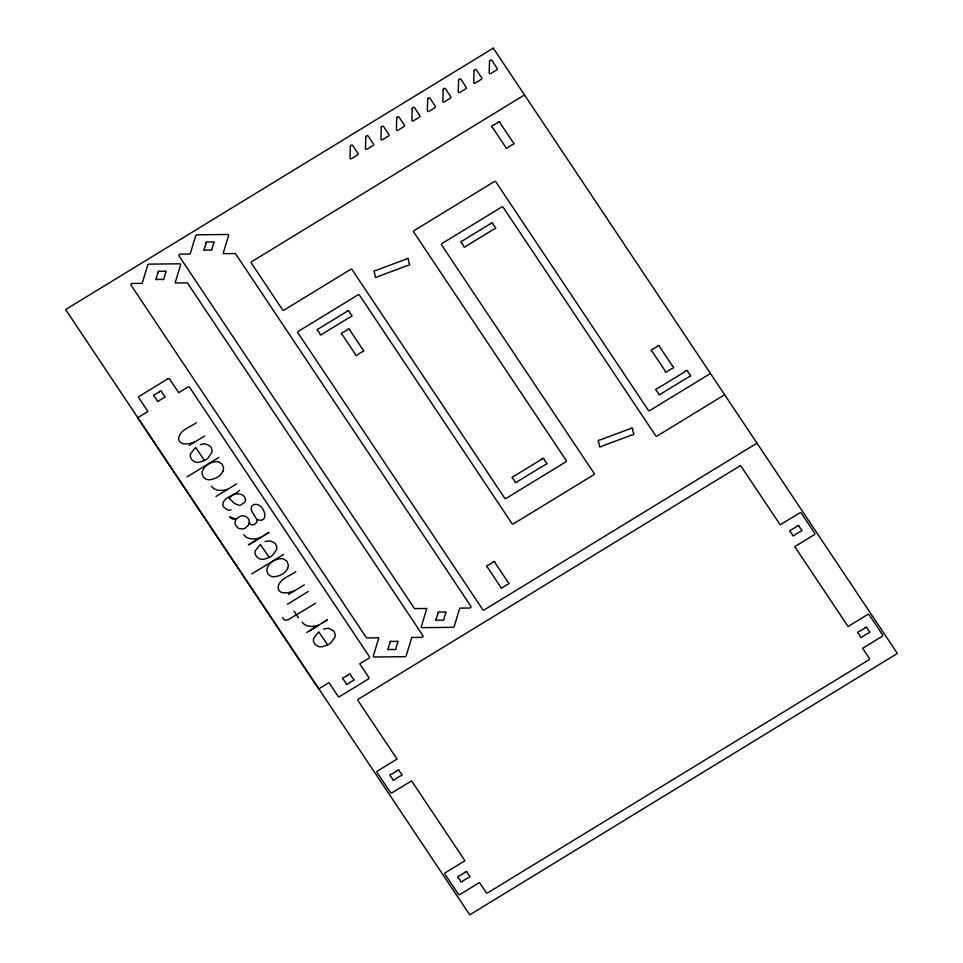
<?xml version="1.0" encoding="UTF-8"?>
<svg xmlns="http://www.w3.org/2000/svg" width="963" height="963" viewBox="0 0 963 963"><rect width="100%" height="100%" fill="white"/><g stroke="black" fill="none" stroke-linecap="round" stroke-linejoin="round"><path stroke-width="1.44" d="M239.546 490.275C235.044 495.813 221.887 497.016 222.91 505.659A12.302 8.908 -28.9 0 0 223.729 507.128L227.954 510.101A4.586 3.322 -28.9 0 0 229.314 510.185L231 509.788M218.866 457.437L187.015 476.902M283.628 554.435L251.776 573.912M308.22 591.475L287.395 604.283M216.001 496.487L236.669 483.847M263.681 535.645L269.05 532.346L248.382 544.986M249.778 544.131L261.166 537.185M322.087 623.121L327.456 619.823L306.788 632.462M309.52 630.789L318.332 625.408M196.368 422.649C190.421 427.283 180.334 429.474 178.709 437.9A8.45 6.115 -28.9 0 0 178.853 440.019L179.238 440.958A9.714 7.03 -28.9 0 0 183.68 443.835L188.062 443.835L194.141 442.27M295.822 571.613C289.875 576.247 279.788 578.438 278.151 586.864A8.45 6.115 -28.9 0 0 278.307 588.995L278.692 589.922A9.714 7.03 -28.9 0 0 283.134 592.799L287.516 592.799L293.583 591.234M189.157 445.4L204.842 435.914M288.611 594.376L304.296 584.878M315.72 603.187L288.021 619.847L284.819 620.22L282.4 617.403M200.304 444.533L205.239 443.787L209.814 445.953A14.276 10.34 -28.9 0 1 211.282 447.879L212.029 450.154A9.281 6.717 -28.9 0 1 211.8 452.61L208.056 458.039A13.723 9.931 -28.9 0 1 204.577 460.458L199.172 462.252A10.34 7.487 -28.9 0 1 194.442 461.698L191.529 459.471L190.313 456.655A9.522 6.897 -28.9 0 1 190.662 453.597L195.621 447.398L204.373 460.302M265.066 541.531L269.989 540.785L274.575 542.951A14.276 10.34 -28.9 0 1 276.044 544.877L276.778 547.153A9.281 6.717 -28.9 0 1 276.55 549.608L272.818 555.037A13.723 9.931 -28.9 0 1 269.339 557.457L263.934 559.25A10.34 7.487 -28.9 0 1 259.203 558.696L256.29 556.47L255.075 553.653A9.522 6.897 -28.9 0 1 255.424 550.595L260.383 544.396L269.134 557.3M323.472 629.008L328.395 628.261L332.981 630.428A14.276 10.34 -28.9 0 1 334.438 632.354L335.184 634.629A9.281 6.717 -28.9 0 1 334.955 637.085L331.212 642.514A13.723 9.931 -28.9 0 1 327.745 644.933L322.328 646.727A10.34 7.487 -28.9 0 1 317.597 646.173L314.684 643.946L313.469 641.129A9.522 6.897 -28.9 0 1 313.818 638.072L318.777 631.872L327.54 644.777M227.268 489.336C221.984 491.034 214.93 491.262 211.403 486.159M259.649 537.836C254.352 539.545 247.31 539.762 243.783 534.658M318.043 625.312C312.758 627.009 305.704 627.238 302.177 622.134M257.073 519.514C269.7 524.149 265.066 504.985 256.158 504.395A5.104 3.696 -28.9 0 0 253.173 504.901C248.225 508.247 253.763 514.013 255.773 517.697A21.932 15.889 -28.9 0 1 256.748 519.671A4.008 2.901 -28.9 0 1 253.895 524.57A4.008 2.901 -28.9 0 1 249.465 522.343M298.506 617.825L293.98 611.036M756.485 442.414A1.24 0.903 -28.9 0 1 755.931 443.811L484.353 609.82A1.24 0.903 -28.9 0 1 482.8 609.711L297.844 332.68A1.24 0.903 -28.9 0 1 298.41 331.284L357.863 294.943A1.24 0.903 -28.9 0 1 359.428 295.039L512.051 523.643A1.24 0.903 -28.9 0 0 513.604 523.752L593.593 474.855A1.24 0.903 -28.9 0 0 594.159 473.459L441.536 244.855A1.24 0.903 -28.9 0 1 442.089 243.458L501.554 207.105A1.24 0.903 -28.9 0 1 503.119 207.214L655.731 435.818A1.24 0.903 -28.9 0 0 657.296 435.914L723.598 395.396A1.24 0.903 -28.9 0 1 725.163 395.492M709.948 372.717A1.24 0.903 -28.9 0 1 709.394 374.113L649.929 410.455A1.24 0.903 -28.9 0 1 648.376 410.358L495.752 181.742A1.24 0.903 -28.9 0 0 494.188 181.646L414.198 230.542A1.24 0.903 -28.9 0 0 413.645 231.939L566.268 460.543A1.24 0.903 -28.9 0 1 565.702 461.939L506.249 498.292A1.24 0.903 -28.9 0 1 504.684 498.184L352.061 269.58A1.24 0.903 -28.9 0 0 350.496 269.471L284.193 310.002A1.24 0.903 -28.9 0 1 282.641 309.905L251.307 262.983A1.24 0.903 -28.9 0 1 251.873 261.575L523.439 95.578A1.24 0.903 -28.9 0 1 525.004 95.674M245.541 499.532L245.457 500.579A4.743 3.431 -28.9 0 1 244.674 502.217L240.846 505.009A4.538 3.286 -28.9 0 1 239.005 505.358L234.575 503.444A49.787 36.052 -28.9 0 1 233.6 502.566L230.602 499.665A101.645 73.609 -28.9 0 0 228.797 498.027L234.683 493.754L239.691 494.007A13.025 9.437 -28.9 0 1 243.097 495.5L243.507 495.825A12.013 8.703 -28.9 0 1 244.722 497.209L245.541 499.532M350.363 146.292L350.002 158.064A1.24 0.903 -28.9 0 0 351.676 158.57L357.514 154.995A1.24 0.903 -28.9 0 0 358.067 153.599L352.59 145.401A1.24 0.903 -28.9 0 0 350.363 146.292M365.82 136.842L365.459 148.603A1.24 0.903 -28.9 0 0 367.132 149.121L372.97 145.545A1.24 0.903 -28.9 0 0 373.536 144.149L368.059 135.952A1.24 0.903 -28.9 0 0 365.82 136.842M381.288 127.393L380.927 139.154A1.24 0.903 -28.9 0 0 382.6 139.659L388.438 136.096A1.24 0.903 -28.9 0 0 388.992 134.7L383.527 126.502A1.24 0.903 -28.9 0 0 381.288 127.393M396.756 117.931L396.383 129.704A1.24 0.903 -28.9 0 0 398.056 130.21L403.894 126.647A1.24 0.903 -28.9 0 0 404.46 125.25L398.983 117.041A1.24 0.903 -28.9 0 0 396.756 117.931M412.212 108.482L411.851 120.255A1.24 0.903 -28.9 0 0 413.524 120.76L419.362 117.185A1.24 0.903 -28.9 0 0 419.928 115.789L414.451 107.591A1.24 0.903 -28.9 0 0 412.212 108.482M427.68 99.033L427.319 110.793A1.24 0.903 -28.9 0 0 428.992 111.311L434.831 107.736A1.24 0.903 -28.9 0 0 435.384 106.339L429.907 98.142A1.24 0.903 -28.9 0 0 427.68 99.033M443.149 89.583L442.775 101.344A1.24 0.903 -28.9 0 0 444.449 101.849L450.287 98.286A1.24 0.903 -28.9 0 0 450.853 96.89L445.375 88.692A1.24 0.903 -28.9 0 0 443.149 89.583M458.605 80.122L458.244 91.894A1.24 0.903 -28.9 0 0 459.917 92.4L465.755 88.837A1.24 0.903 -28.9 0 0 466.309 87.44L460.844 79.231A1.24 0.903 -28.9 0 0 458.605 80.122M474.073 70.672L473.7 82.445A1.24 0.903 -28.9 0 0 475.385 82.95L481.223 79.387A1.24 0.903 -28.9 0 0 481.777 77.979L476.3 69.781A1.24 0.903 -28.9 0 0 474.073 70.672M489.529 61.223L489.168 72.983A1.24 0.903 -28.9 0 0 490.841 73.501L496.679 69.926A1.24 0.903 -28.9 0 0 497.245 68.529L491.768 60.332A1.24 0.903 -28.9 0 0 489.529 61.223M249.465 522.054L248.37 525.16L245.565 527.905A6.187 4.478 -28.9 0 1 242.929 528.964L238.415 528.422L235.249 524.438A9.931 7.186 -28.9 0 1 235.658 520.261L235.959 519.611L232.865 519.021A10.774 7.8 -28.9 0 1 230.614 517.829L229.663 516.878L236.272 519.238A12.375 8.956 -28.9 0 1 238.15 517.745C242.255 513.652 249.092 516.481 249.465 522.054M147.688 265.138L142.187 283.351L132.34 283.459A1.24 0.903 -28.9 0 0 130.98 285.096L366.325 637.602A1.24 0.903 -28.9 0 0 367.084 637.939L378.832 637.819L373.331 656.02A1.24 0.903 -28.9 0 0 374.174 656.995L404.821 656.658A1.24 0.903 -28.9 0 0 406.254 655.647L411.755 637.446L421.601 637.337A1.24 0.903 -28.9 0 0 422.962 635.7L187.629 283.194A1.24 0.903 -28.9 0 0 186.858 282.845L175.11 282.978L180.611 264.777A1.24 0.903 -28.9 0 0 179.78 263.802L149.121 264.139A1.24 0.903 -28.9 0 0 147.688 265.138M157.956 272.77L156.367 278.03A1.24 0.903 -28.9 0 0 155.946 279.426A1.24 0.903 -28.9 0 0 157.547 279.414L162.025 279.366A1.24 0.903 -28.9 0 0 163.626 279.342A1.24 0.903 -28.9 0 0 164.059 277.946L165.648 272.685A1.24 0.903 -28.9 0 0 166.069 271.289A1.24 0.903 -28.9 0 0 164.468 271.301L159.99 271.349A1.24 0.903 -28.9 0 0 158.377 271.373A1.24 0.903 -28.9 0 0 157.956 272.77M195.658 235.815L190.156 254.027L180.31 254.136A1.24 0.903 -28.9 0 0 178.949 255.773L414.295 608.279A1.24 0.903 -28.9 0 0 415.053 608.616L426.802 608.496L421.3 626.696A1.24 0.903 -28.9 0 0 422.143 627.671L452.791 627.334A1.24 0.903 -28.9 0 0 454.223 626.323L459.724 608.122L469.571 608.014A1.24 0.903 -28.9 0 0 470.931 606.377L235.598 253.871A1.24 0.903 -28.9 0 0 234.828 253.522L223.079 253.654L228.58 235.454A1.24 0.903 -28.9 0 0 227.75 234.478L197.09 234.816A1.24 0.903 -28.9 0 0 195.658 235.815M205.926 243.446L204.337 248.707A1.24 0.903 -28.9 0 0 203.915 250.103A1.24 0.903 -28.9 0 0 205.516 250.091L209.994 250.043A1.24 0.903 -28.9 0 0 211.595 250.019A1.24 0.903 -28.9 0 0 212.029 248.623L213.617 243.362A1.24 0.903 -28.9 0 0 214.039 241.966A1.24 0.903 -28.9 0 0 212.438 241.978L207.96 242.026A1.24 0.903 -28.9 0 0 206.359 242.05A1.24 0.903 -28.9 0 0 205.926 243.446M389.895 642.851L388.306 648.111A1.24 0.903 -28.9 0 0 387.872 649.507A1.24 0.903 -28.9 0 0 389.485 649.495L393.963 649.447A1.24 0.903 -28.9 0 0 395.564 649.423A1.24 0.903 -28.9 0 0 395.986 648.027L397.575 642.766A1.24 0.903 -28.9 0 0 397.996 641.358A1.24 0.903 -28.9 0 0 396.395 641.382L391.917 641.43A1.24 0.903 -28.9 0 0 390.316 641.454A1.24 0.903 -28.9 0 0 389.895 642.851M437.864 613.527L436.275 618.788A1.24 0.903 -28.9 0 0 435.854 620.184A1.24 0.903 -28.9 0 0 437.455 620.172L441.933 620.124A1.24 0.903 -28.9 0 0 443.534 620.1A1.24 0.903 -28.9 0 0 443.955 618.703L445.544 613.443A1.24 0.903 -28.9 0 0 445.965 612.035A1.24 0.903 -28.9 0 0 444.364 612.059L439.886 612.107A1.24 0.903 -28.9 0 0 438.285 612.131A1.24 0.903 -28.9 0 0 437.864 613.527M222.838 471.413C220.611 476.504 214.833 479.165 209.573 479.767A9.04 6.548 -28.9 0 1 206.864 479.43L205.191 478.671A12.543 9.076 -28.9 0 1 203.229 476.841L202.11 473.808A10.4 7.535 -28.9 0 1 202.712 470.341C205.083 465.093 210.825 461.855 216.458 461.626A9.317 6.753 -28.9 0 1 218.95 462.011L222.369 464.419L223.548 468.078A12.038 8.715 -28.9 0 1 222.838 471.413M287.6 568.411C285.373 573.503 279.595 576.163 274.335 576.765A9.04 6.548 -28.9 0 1 271.614 576.44L269.941 575.669A12.543 9.076 -28.9 0 1 267.979 573.84L266.871 570.806A10.4 7.535 -28.9 0 1 267.473 567.339C269.845 562.103 275.587 558.853 281.22 558.624A9.317 6.753 -28.9 0 1 283.712 559.009L287.13 561.417L288.31 565.076A12.038 8.715 -28.9 0 1 287.6 568.411M493.273 48.15L65.628 309.556L469.727 914.85L897.372 653.444L493.273 48.15M497.727 122.566L493.2 125.334A1.24 0.903 -28.9 0 0 491.696 126.249A1.24 0.903 -28.9 0 0 492.406 127.321L505.695 147.231A1.24 0.903 -28.9 0 0 506.406 148.29A1.24 0.903 -28.9 0 0 507.91 147.375L512.436 144.606A1.24 0.903 -28.9 0 0 513.941 143.68A1.24 0.903 -28.9 0 0 513.231 142.62L499.929 122.71A1.24 0.903 -28.9 0 0 499.231 121.651A1.24 0.903 -28.9 0 0 497.727 122.566M167.947 378.772L139.274 396.299A1.24 0.903 -28.9 0 0 138.72 397.695L147.917 411.478L138.708 417.099A1.24 0.903 -28.9 0 0 138.154 418.496L318.187 688.172A1.24 0.903 -28.9 0 0 319.752 688.28L328.961 682.647L338.157 696.43A1.24 0.903 -28.9 0 0 339.71 696.526L368.384 678.999A1.24 0.903 -28.9 0 0 368.937 677.603L359.741 663.832L368.949 658.198A1.24 0.903 -28.9 0 0 369.503 656.802L189.47 387.138A1.24 0.903 -28.9 0 0 187.905 387.03L178.709 392.651L169.512 378.88A1.24 0.903 -28.9 0 0 167.947 378.772M159.425 391.833L155.236 394.385A1.24 0.903 -28.9 0 0 153.743 395.299A1.24 0.903 -28.9 0 0 154.453 396.371L157.101 400.343A1.24 0.903 -28.9 0 0 157.812 401.402A1.24 0.903 -28.9 0 0 159.316 400.488L163.493 397.936A1.24 0.903 -28.9 0 0 164.998 397.009A1.24 0.903 -28.9 0 0 164.288 395.949L161.628 391.977A1.24 0.903 -28.9 0 0 160.917 390.918A1.24 0.903 -28.9 0 0 159.425 391.833M346.873 311.506L318.741 328.708A1.24 0.903 -28.9 0 0 317.236 329.623A1.24 0.903 -28.9 0 0 317.946 330.682L320.089 333.884A1.24 0.903 -28.9 0 0 320.799 334.955A1.24 0.903 -28.9 0 0 322.292 334.029L350.424 316.839A1.24 0.903 -28.9 0 0 351.928 315.924A1.24 0.903 -28.9 0 0 351.218 314.853L349.075 311.651A1.24 0.903 -28.9 0 0 348.377 310.592A1.24 0.903 -28.9 0 0 346.873 311.506M490.564 223.681L462.433 240.87A1.24 0.903 -28.9 0 0 460.928 241.797A1.24 0.903 -28.9 0 0 461.638 242.857L463.781 246.059A1.24 0.903 -28.9 0 0 464.479 247.118A1.24 0.903 -28.9 0 0 465.984 246.203L494.115 229.001A1.24 0.903 -28.9 0 0 495.62 228.087A1.24 0.903 -28.9 0 0 494.91 227.027L492.767 223.825A1.24 0.903 -28.9 0 0 492.057 222.766A1.24 0.903 -28.9 0 0 490.564 223.681M347.487 329.743L342.96 332.512A1.24 0.903 -28.9 0 0 341.456 333.427A1.24 0.903 -28.9 0 0 342.166 334.486L355.455 354.396A1.24 0.903 -28.9 0 0 356.166 355.455A1.24 0.903 -28.9 0 0 357.67 354.54L362.196 351.772A1.24 0.903 -28.9 0 0 363.689 350.857A1.24 0.903 -28.9 0 0 362.979 349.798L349.689 329.888A1.24 0.903 -28.9 0 0 348.979 328.828A1.24 0.903 -28.9 0 0 347.487 329.743M657.32 346.463L652.794 349.232A1.24 0.903 -28.9 0 0 651.289 350.147A1.24 0.903 -28.9 0 0 651.999 351.206L665.289 371.116A1.24 0.903 -28.9 0 0 665.999 372.175A1.24 0.903 -28.9 0 0 667.503 371.261L672.03 368.492A1.24 0.903 -28.9 0 0 673.522 367.577A1.24 0.903 -28.9 0 0 672.812 366.518L659.523 346.608A1.24 0.903 -28.9 0 0 658.812 345.548A1.24 0.903 -28.9 0 0 657.32 346.463M541.808 459.195L513.676 476.384A1.24 0.903 -28.9 0 0 512.184 477.311A1.24 0.903 -28.9 0 0 512.894 478.37L515.024 481.572A1.24 0.903 -28.9 0 0 515.735 482.632A1.24 0.903 -28.9 0 0 517.239 481.717L545.371 464.515A1.24 0.903 -28.9 0 0 546.864 463.6A1.24 0.903 -28.9 0 0 546.165 462.541L544.023 459.339A1.24 0.903 -28.9 0 0 543.313 458.28A1.24 0.903 -28.9 0 0 541.808 459.195M685.5 371.357L657.368 388.558A1.24 0.903 -28.9 0 0 655.863 389.473A1.24 0.903 -28.9 0 0 656.573 390.533L658.716 393.735A1.24 0.903 -28.9 0 0 659.426 394.806A1.24 0.903 -28.9 0 0 660.919 393.879L689.063 376.689A1.24 0.903 -28.9 0 0 690.555 375.775A1.24 0.903 -28.9 0 0 689.845 374.715L687.714 371.501A1.24 0.903 -28.9 0 0 687.004 370.442A1.24 0.903 -28.9 0 0 685.5 371.357M492.707 562.416L488.181 565.185A1.24 0.903 -28.9 0 0 486.676 566.1A1.24 0.903 -28.9 0 0 487.386 567.159L500.676 587.069A1.24 0.903 -28.9 0 0 501.386 588.128A1.24 0.903 -28.9 0 0 502.891 587.213L507.417 584.445A1.24 0.903 -28.9 0 0 508.909 583.53A1.24 0.903 -28.9 0 0 508.199 582.471L494.91 562.561A1.24 0.903 -28.9 0 0 494.2 561.501A1.24 0.903 -28.9 0 0 492.707 562.416M348.353 674.822L344.164 677.374A1.24 0.903 -28.9 0 0 342.672 678.289A1.24 0.903 -28.9 0 0 343.37 679.348L346.03 683.333A1.24 0.903 -28.9 0 0 346.74 684.392A1.24 0.903 -28.9 0 0 348.233 683.477L352.422 680.913A1.24 0.903 -28.9 0 0 353.927 679.998A1.24 0.903 -28.9 0 0 353.216 678.939L350.556 674.967A1.24 0.903 -28.9 0 0 349.846 673.895A1.24 0.903 -28.9 0 0 348.353 674.822M739.536 466.164L358.489 699.09A1.24 0.903 -28.9 0 0 357.935 700.486L397.033 759.049L377.568 770.954A1.24 0.903 -28.9 0 0 377.002 772.35L390.557 792.645A1.24 0.903 -28.9 0 0 392.11 792.742L411.574 780.849L464.924 860.741L445.46 872.647A1.24 0.903 -28.9 0 0 444.894 874.043L458.436 894.326A1.24 0.903 -28.9 0 0 460.001 894.434L479.466 882.529L486.243 892.677A1.24 0.903 -28.9 0 0 487.808 892.785L868.855 659.86A1.24 0.903 -28.9 0 0 869.408 658.463L862.631 648.316L882.108 636.411A1.24 0.903 -28.9 0 0 882.662 635.014L869.12 614.731A1.24 0.903 -28.9 0 0 867.555 614.623L848.09 626.528L794.752 546.623L814.216 534.73A1.24 0.903 -28.9 0 0 814.77 533.333L801.228 513.038A1.24 0.903 -28.9 0 0 799.663 512.942L780.199 524.835L741.101 466.273A1.24 0.903 -28.9 0 0 739.536 466.164M397.069 770.785L391.447 774.228A1.24 0.903 -28.9 0 0 389.955 775.143A1.24 0.903 -28.9 0 0 390.653 776.202L392.639 779.163A1.24 0.903 -28.9 0 0 393.349 780.223A1.24 0.903 -28.9 0 0 394.842 779.308L400.464 775.877A1.24 0.903 -28.9 0 0 401.968 774.962A1.24 0.903 -28.9 0 0 401.258 773.903L399.284 770.93A1.24 0.903 -28.9 0 0 398.574 769.87A1.24 0.903 -28.9 0 0 397.069 770.785M796.931 526.364L791.309 529.806A1.24 0.903 -28.9 0 0 789.816 530.721A1.24 0.903 -28.9 0 0 790.527 531.781L792.501 534.742A1.24 0.903 -28.9 0 0 793.211 535.801A1.24 0.903 -28.9 0 0 794.704 534.886L800.325 531.456A1.24 0.903 -28.9 0 0 801.83 530.541A1.24 0.903 -28.9 0 0 801.12 529.469L799.146 526.508A1.24 0.903 -28.9 0 0 798.435 525.449A1.24 0.903 -28.9 0 0 796.931 526.364M464.96 872.478L459.339 875.921A1.24 0.903 -28.9 0 0 457.834 876.836A1.24 0.903 -28.9 0 0 458.544 877.895L460.531 880.856A1.24 0.903 -28.9 0 0 461.229 881.915A1.24 0.903 -28.9 0 0 462.734 881.001L468.355 877.57A1.24 0.903 -28.9 0 0 469.86 876.643A1.24 0.903 -28.9 0 0 469.15 875.584L467.163 872.622A1.24 0.903 -28.9 0 0 466.465 871.563A1.24 0.903 -28.9 0 0 464.96 872.478M864.822 628.057L859.201 631.499A1.24 0.903 -28.9 0 0 857.708 632.414A1.24 0.903 -28.9 0 0 858.406 633.473L860.392 636.435A1.24 0.903 -28.9 0 0 861.103 637.494A1.24 0.903 -28.9 0 0 862.595 636.579L868.217 633.136A1.24 0.903 -28.9 0 0 869.721 632.222A1.24 0.903 -28.9 0 0 869.011 631.162L867.037 628.201A1.24 0.903 -28.9 0 0 866.327 627.142A1.24 0.903 -28.9 0 0 864.822 628.057M406.35 259.047L375.739 270.507A1.24 0.903 -28.9 0 0 374.101 271.121A1.24 0.903 -28.9 0 0 374.402 272.385L375.293 276.188A1.24 0.903 -28.9 0 0 375.594 277.452A1.24 0.903 -28.9 0 0 377.219 276.85L407.843 265.391A1.24 0.903 -28.9 0 0 409.468 264.777A1.24 0.903 -28.9 0 0 409.179 263.513L408.276 259.697A1.24 0.903 -28.9 0 0 407.987 258.445A1.24 0.903 -28.9 0 0 406.35 259.047M630.572 428.547L599.961 440.007A1.24 0.903 -28.9 0 0 598.324 440.621A1.24 0.903 -28.9 0 0 598.625 441.885L599.516 445.688A1.24 0.903 -28.9 0 0 599.817 446.952A1.24 0.903 -28.9 0 0 601.442 446.338L632.065 434.891A1.24 0.903 -28.9 0 0 633.69 434.277A1.24 0.903 -28.9 0 0 633.389 433.013L632.498 429.197A1.24 0.903 -28.9 0 0 632.21 427.933A1.24 0.903 -28.9 0 0 630.572 428.547"/></g></svg>
